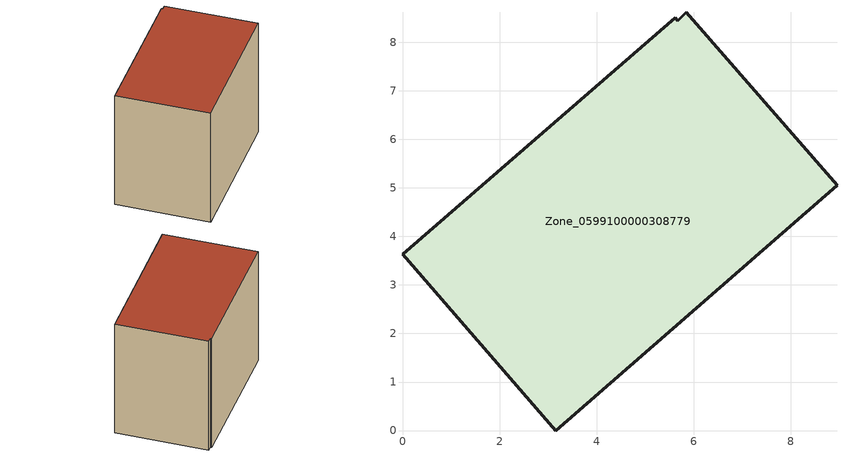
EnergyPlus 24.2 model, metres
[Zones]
Zone_0599100000308779
 floor ground (C_G): 5.85,8.61 8.95,5.05 3.15,0 0,3.63 5.62,8.51 5.67,8.44 z0
 wall outside (C_F): 3.15,0 8.95,5.05 5.85,8.61 5.67,8.44 5.62,8.51 0,3.63 3.15,0 z0:6.41
 roof outside (C_R): 8.95,5.05 5.85,8.61 5.67,8.44 5.62,8.51 0,3.63 3.15,0 z6.41
[BUILDING]
Pand.0599100000308779: North Axis=0; Terrain=City; Loads Convergence Tolerance Value=0.04; Temperature Convergence Tolerance Value=0.4; Solar Distribution=FullExterior; Maximum Number of Warmup Days=25; Minimum Number of Warmup Days=1
[Site:Location]
Rotterdam.The.Hague.AP_ZH_NLD Design_Conditions: Latitude=51.96; Longitude=4.45; Time Zone=1; Elevation=-4.5
[SITE:GROUNDTEMPERATURE:BUILDINGSURFACE]
18, 18, 18, 18, 18, 18, 18, 18, 18, 18, 18, 18
[MATERIAL] Thermal Absorptance=0.9; Solar Absorptance=0.7; Visible Absorptance=0.7
Name | Roughness | Thickness | Conductivity | Density | Specific Heat
G.TC.1946 | MediumSmooth | 0.15 | 1 | 540 | 1210
F.TC.1946 | Rough | 0.3 | 0.857143 | 1920 | 840
R.TC.1946 | MediumRough | 0.2 | 0.909091 | 1500 | 1000
[CONSTRUCTION]
C_G: G.TC.1946
C_F: F.TC.1946
C_R: R.TC.1946
[ZONE]
Zone_0599100000308779: Type=1; Multiplier=1; Ceiling Height=Autocalculate; Volume=Autocalculate; Floor Area=autocalculate; Part of Total Floor Area=Yes
[ZONEINFILTRATION:DESIGNFLOWRATE]
Infil_Zone_0599100000308779: Zone or ZoneList or Space or SpaceList=Zone_0599100000308779; Schedule=AlwaysOn; Design Flow Rate Calculation Method=Flow/Area; Flow Rate per Floor Area=0.003; Constant Term Coefficient=1; Temperature Term Coefficient=0; Velocity Term Coefficient=0; Velocity Squared Term Coefficient=0
[HVACTEMPLATE:ZONE:IDEALLOADSAIRSYSTEM]
Zone_0599100000308779: Maximum Heating Supply Air Temperature=50; Minimum Cooling Supply Air Temperature=13; Maximum Heating Supply Air Humidity Ratio=0.0156; Minimum Cooling Supply Air Humidity Ratio=0.0077; Heating Limit=NoLimit; Cooling Limit=NoLimit; Dehumidification Control Type=ConstantSensibleHeatRatio; Cooling Sensible Heat Ratio=0.7; Dehumidification Setpoint=60; Humidification Control Type=None; Humidification Setpoint=30; Outdoor Air Method=None; Outdoor Air Flow Rate per Person=0.00944; Outdoor Air Flow Rate per Zone Floor Area=0; Outdoor Air Flow Rate per Zone=0; Demand Controlled Ventilation Type=None; Outdoor Air Economizer Type=NoEconomizer; Heat Recovery Type=None; Sensible Heat Recovery Effectiveness=0.7; Latent Heat Recovery Effectiveness=0.65
[ZONECONTROL:THERMOSTAT]
ThermostatControl_Zone_0599100000308779: Zone or ZoneList=Zone_0599100000308779; Control Type Schedule=DualSetpointControlType; Control 1=Thermostat_Zone_0599100000308779; Temperature Difference Between Cutout And Setpoint=0
[THERMOSTATSETPOINT:DUALSETPOINT]
Thermostat_Zone_0599100000308779: Heating Setpoint Temperature Schedule=HeatingSetpoint_Zone_0599100000308779; Cooling Setpoint Temperature Schedule=CoolingSetpoint_Zone_0599100000308779
[SCHEDULE:COMPACT]
HeatingSetpoint_Zone_0599100000308779: Through: 12/31, For: AllDays, Until: 24:00, 21
CoolingSetpoint_Zone_0599100000308779: Through: 12/31, For: AllDays, Until: 24:00, 24
DualSetpointControlType: Through: 12/31, For: AllDays, Until: 24:00, 4
AlwaysOn: Through: 12/31, For: AllDays, Until: 24:00, 1
